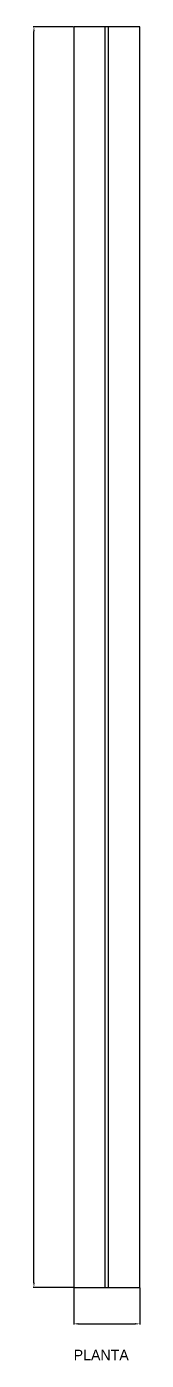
# Model space of a CAD drawing. Header units: millimetres. Extents: x -61 to 13940, y -87340 to 371.
# Drawn here: x 2439 to 2600, y -14291 to -12281 of the extents above; entities that cross this region are included whole.
import ezdxf

# ---------------------------------------------------------------- set-up
doc = ezdxf.new("R2010")
doc.units = ezdxf.units.MM
for name, color, linetype in [('R18_COTAS_P', 1, 'Continuous'), ('R18_PIEZAS_P', 3, 'Continuous'), ('R18_TEXTOS', 7, 'Continuous')]:
    doc.layers.add(name, color=color, linetype=linetype)
doc.dimstyles.get("Standard").update_dxf_attribs({"dimtxt": 2.5, "dimasz": 2.5, "dimexe": 1.25, "dimexo": 0.625, "dimtad": 1, "dimcen": 2.5, "dimazin": 3, "dimtfac": 1, "dimtmove": 0, "dimatfit": 3, "dimarcsym": 0})

# ---------------------------------------------------------------- blocks, each defined once
blk = doc.blocks.new('*D73')
at = {"layer": 'Defpoints', "color": 0, "transparency": 16777216}
for p in [(2500, -14181.2), (2600, -14181.2), (2600, -14236.2)]:
    blk.add_point(p, dxfattribs=at)
at = {"layer": 'R18_COTAS_P', "color": 0, "lineweight": -2, "transparency": 16777216}
for p, q in [((2500, -14181.8), (2500, -14237.4)), ((2600, -14181.8), (2600, -14237.4)), ((2507, -14236.2), (2593, -14236.2))]:
    blk.add_line(p, q, dxfattribs=at)
at = {"layer": 'R18_COTAS_P', "color": 0, "transparency": 16777216}
for points in [[(2507, -14235), (2507, -14237.3), (2500, -14236.2)], [(2593, -14235), (2593, -14237.3), (2600, -14236.2)]]:
    blk.add_solid(points, dxfattribs=at)
blk = doc.blocks.new('*D74')
at = {"layer": 'Defpoints', "color": 0, "transparency": 16777216}
for p in [(2440, -12281.2), (2500, -12281.2), (2500, -14181.2)]:
    blk.add_point(p, dxfattribs=at)
at = {"layer": 'R18_COTAS_P', "color": 0, "lineweight": -2, "transparency": 16777216}
for p, q in [((2499.4, -12281.2), (2438.8, -12281.2)), ((2440, -14174.2), (2440, -12288.2)), ((2499.4, -14181.2), (2438.8, -14181.2))]:
    blk.add_line(p, q, dxfattribs=at)
at = {"layer": 'R18_COTAS_P', "color": 0, "transparency": 16777216}
for points in [[(2438.8, -12288.2), (2441.2, -12288.2), (2440, -12281.2)], [(2438.8, -14174.2), (2441.2, -14174.2), (2440, -14181.2)]]:
    blk.add_solid(points, dxfattribs=at)

msp = doc.modelspace()

# ---------------------------------------------------------------- linework, layer by layer
at = {"layer": 'R18_PIEZAS_P'}
for p, q in [((2600, -12281.168), (2500, -12281.168)), ((2500, -12281.168), (2500, -14181.168)), ((2552.8, -12281.168), (2547.2, -12281.168)), ((2547.2, -12281.168), (2547.2, -14181.168)), ((2552.8, -14181.168), (2552.8, -12281.168)), ((2600, -14181.168), (2600, -12281.168)), ((2500, -14181.168), (2600, -14181.168)), ((2547.2, -14181.168), (2552.8, -14181.168))]:
    msp.add_line(p, q, dxfattribs=at)

# ---------------------------------------------------------------- texts
at = {"layer": 'R18_TEXTOS'}
msp.add_text('PLANTA', height=16, dxfattribs=at).set_placement((2500, -14291.168))

# ---------------------------------------------------------------- dimensions: what is measured, and where the dimension line sits
at = {"layer": 'R18_COTAS_P'}
dim = msp.add_linear_dim(base=(2440, -12281.168), p1=(2500, -14181.168), p2=(2500, -12281.168), angle=90, dimstyle='Standard', override={"dimtxt": 16, "dimasz": 7, "dimtad": 1, "dimdec": 2}, dxfattribs=at)
dim.commit()
dim.dimension.update_dxf_attribs({"geometry": '*D74', "text_midpoint": (2440, -13231.168)})
dim = msp.add_linear_dim(base=(2600, -14236.168), p1=(2500, -14181.168), p2=(2600, -14181.168), dimstyle='Standard', override={"dimtxt": 16, "dimasz": 7, "dimtad": 1, "dimdec": 2}, dxfattribs=at)
dim.commit()
dim.dimension.update_dxf_attribs({"geometry": '*D73', "text_midpoint": (2550, -14236.168)})

doc.saveas('drawing.dxf')
